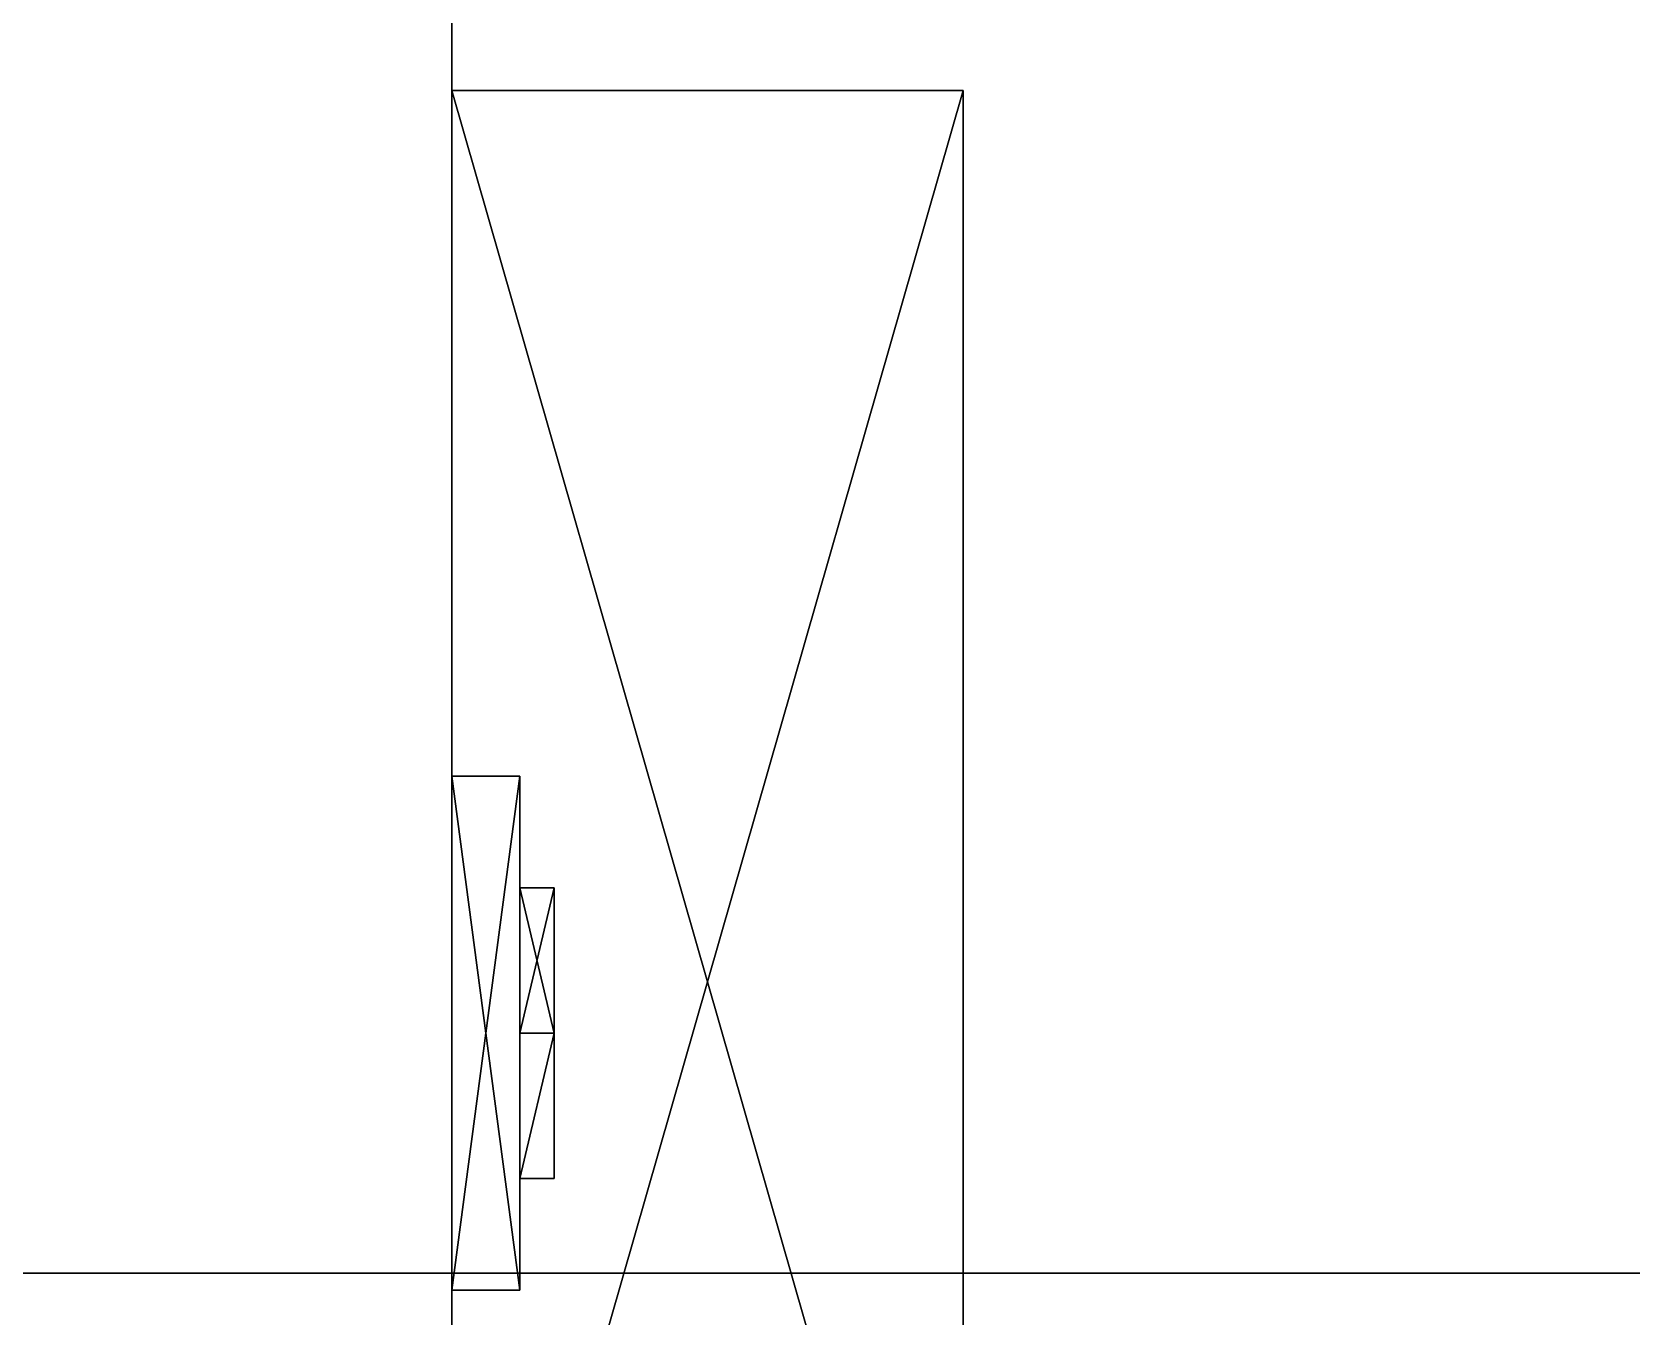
# Model space of a CAD drawing. Extents: x 0 to 5228, y -2725 to 0.
# Drawn here: x 4412.25 to 4458.91, y -701.25 to -663.79 of the extents above; entities that cross this region are included whole.
import ezdxf

# ---------------------------------------------------------------- set-up
doc = ezdxf.new("R2010")
doc.units = 0
for name, color, linetype in [('LAYER0', 7, 'CONTINUOUS'), ('LAYER1', 7, 'CONTINUOUS'), ('LAYER756', 7, 'CONTINUOUS'), ('LAYER757', 7, 'CONTINUOUS'), ('LAYER758', 251, 'CONTINUOUS'), ('LAYER792', 7, 'CONTINUOUS'), ('LAYER793', 7, 'CONTINUOUS'), ('LAYER798', 253, 'CONTINUOUS'), ('LAYER800', 253, 'CONTINUOUS'), ('LAYER802', 253, 'CONTINUOUS'), ('LAYER804', 253, 'CONTINUOUS'), ('LAYER806', 253, 'CONTINUOUS')]:
    doc.layers.add(name, color=color, linetype=linetype)

msp = doc.modelspace()

# ---------------------------------------------------------------- linework, layer by layer
at = {"layer": 'LAYER0', "invisible_edges": 1}
for points in [[(5227.5, 0), (0, -2725.14), (0, 0), (5227.5, 0)], [(5227.5, -2725.14, 5), (0, 0, 5), (0, -2725.14, 5), (5227.5, -2725.14, 5)], [(0, 0, 5), (5227.5, -2725.14, 5), (5227.5, 0, 5), (0, 0, 5)], [(0, -2725.14), (5227.5, 0), (5227.5, -2725.14), (0, -2725.14)]]:
    msp.add_3dface(points, dxfattribs=at)
at = {"layer": 'LAYER756', "invisible_edges": 1}
for points in [[(5094.5, -150, 5), (4006.5, -700, 5), (4006.5, -150, 5), (5094.5, -150, 5)], [(4006.5, -700, 5), (5094.5, -150, 5), (5094.5, -700, 5), (4006.5, -700, 5)], [(5094.5, -700, 155), (4006.5, -150, 155), (4006.5, -700, 155), (5094.5, -700, 155)], [(4006.5, -150, 155), (5094.5, -700, 155), (5094.5, -150, 155), (4006.5, -150, 155)], [(5094.5, -700, 155), (4006.5, -700, 5), (5094.5, -700, 5), (5094.5, -700, 155)], [(4006.5, -700, 5), (5094.5, -700, 155), (4006.5, -700, 155), (4006.5, -700, 5)]]:
    msp.add_3dface(points, dxfattribs=at)
at = {"layer": 'LAYER757', "invisible_edges": 1}
for points in [[(4424.5, -174.6001, 1992), (4768.5, -730, 1992), (4768.5, -174.6001, 1992), (4424.5, -174.6001, 1992)], [(4768.5, -730, 1992), (4424.5, -174.6001, 1992), (4424.5, -730, 1992), (4768.5, -730, 1992)], [(4424.5, -174.6001, 1992), (4424.5, -730, 1974), (4424.5, -730, 1992), (4424.5, -174.6001, 1992)], [(4424.5, -730, 1974), (4424.5, -174.6001, 1992), (4424.5, -174.6001, 1974), (4424.5, -730, 1974)], [(4424.5, -730, 1974), (4768.5, -174.6001, 1974), (4768.5, -730, 1974), (4424.5, -730, 1974)], [(4768.5, -174.6001, 1974), (4424.5, -730, 1974), (4424.5, -174.6001, 1974), (4768.5, -174.6001, 1974)]]:
    msp.add_3dface(points, dxfattribs=at)
at = {"layer": 'LAYER758', "invisible_edges": 1}
for points in [[(4406.5, -150, 155), (4424.5, -730, 155), (4406.5, -730, 155), (4406.5, -150, 155)], [(4424.5, -730, 155), (4406.5, -150, 155), (4424.5, -150, 155), (4424.5, -730, 155)], [(4424.5, -150, 2475), (4406.5, -730, 2475), (4424.5, -730, 2475), (4424.5, -150, 2475)], [(4406.5, -730, 2475), (4424.5, -150, 2475), (4406.5, -150, 2475), (4406.5, -730, 2475)], [(4424.5, -150, 2475), (4424.5, -730, 155), (4424.5, -150, 155), (4424.5, -150, 2475)], [(4424.5, -730, 155), (4424.5, -150, 2475), (4424.5, -730, 2475), (4424.5, -730, 155)]]:
    msp.add_3dface(points, dxfattribs=at)
at = {"layer": 'LAYER792', "invisible_edges": 1}
for points in [[(4768.5, -150, 156), (4424.5, -730, 156), (4424.5, -150, 156), (4768.5, -150, 156)], [(4424.5, -730, 156), (4768.5, -150, 156), (4768.5, -730, 156), (4424.5, -730, 156)], [(4424.5, -150, 174), (4424.5, -730, 156), (4424.5, -730, 174), (4424.5, -150, 174)], [(4424.5, -730, 156), (4424.5, -150, 174), (4424.5, -150, 156), (4424.5, -730, 156)], [(4768.5, -730, 174), (4424.5, -150, 174), (4424.5, -730, 174), (4768.5, -730, 174)], [(4424.5, -150, 174), (4768.5, -730, 174), (4768.5, -150, 174), (4424.5, -150, 174)]]:
    msp.add_3dface(points, dxfattribs=at)
at = {"layer": 'LAYER793', "invisible_edges": 1}
for points in [[(4424.5, -150, 2474), (4768.5, -730, 2474), (4768.5, -150, 2474), (4424.5, -150, 2474)], [(4768.5, -730, 2474), (4424.5, -150, 2474), (4424.5, -730, 2474), (4768.5, -730, 2474)], [(4424.5, -150, 2474), (4424.5, -730, 2456), (4424.5, -730, 2474), (4424.5, -150, 2474)], [(4424.5, -730, 2456), (4424.5, -150, 2474), (4424.5, -150, 2456), (4424.5, -730, 2456)], [(4424.5, -730, 2456), (4768.5, -150, 2456), (4768.5, -730, 2456), (4424.5, -730, 2456)], [(4768.5, -150, 2456), (4424.5, -730, 2456), (4424.5, -150, 2456), (4768.5, -150, 2456)]]:
    msp.add_3dface(points, dxfattribs=at)
at = {"layer": 'LAYER798'}
for points in [[(4424.5, -665.5, 251.2174), (4439.421, -717.5, 251.2174), (4424.5, -717.5, 251.2174), (4424.5, -665.5, 251.2174)], [(4439.421, -665.5, 251.2174), (4439.421, -717.5, 251.2174), (4424.5, -665.5, 251.2174), (4439.421, -665.5, 251.2174)], [(4424.5, -665.5, 264.7826), (4439.421, -665.5, 251.2174), (4424.5, -665.5, 251.2174), (4424.5, -665.5, 264.7826)], [(4439.421, -665.5, 264.7826), (4439.421, -665.5, 251.2174), (4424.5, -665.5, 264.7826), (4439.421, -665.5, 264.7826)], [(4424.5, -717.5, 264.7826), (4439.421, -665.5, 264.7826), (4424.5, -665.5, 264.7826), (4424.5, -717.5, 264.7826)], [(4439.421, -717.5, 264.7826), (4439.421, -665.5, 264.7826), (4424.5, -717.5, 264.7826), (4439.421, -717.5, 264.7826)], [(4439.421, -665.5, 251.2174), (4439.421, -717.5, 264.7826), (4439.421, -717.5, 251.2174), (4439.421, -665.5, 251.2174)], [(4439.421, -665.5, 264.7826), (4439.421, -717.5, 264.7826), (4439.421, -665.5, 251.2174), (4439.421, -665.5, 264.7826)], [(4424.5, -685.5, 284), (4424.5, -700.5, 284), (4426.489, -700.5, 284), (4424.5, -685.5, 284)], [(4426.489, -685.5, 284), (4424.5, -685.5, 284), (4426.489, -700.5, 284), (4426.489, -685.5, 284)], [(4424.5, -685.5, 232), (4424.5, -685.5, 284), (4426.489, -685.5, 284), (4424.5, -685.5, 232)], [(4426.489, -685.5, 232), (4424.5, -685.5, 232), (4426.489, -685.5, 284), (4426.489, -685.5, 232)], [(4424.5, -700.5, 232), (4424.5, -685.5, 232), (4426.489, -685.5, 232), (4424.5, -700.5, 232)], [(4426.489, -700.5, 232), (4424.5, -700.5, 232), (4426.489, -685.5, 232), (4426.489, -700.5, 232)], [(4426.489, -685.5, 284), (4426.489, -700.5, 284), (4426.489, -700.5, 232), (4426.489, -685.5, 284)], [(4426.489, -685.5, 232), (4426.489, -685.5, 284), (4426.489, -700.5, 232), (4426.489, -685.5, 232)], [(4426.489, -693, 271.2909), (4427.484, -688.7573, 276.0869), (4427.484, -693, 271.2909), (4426.489, -693, 271.2909)], [(4426.489, -688.7573, 276.0869), (4427.484, -688.7573, 276.0869), (4426.489, -693, 271.2909), (4426.489, -688.7573, 276.0869)], [(4426.489, -688.7573, 276.0869), (4427.484, -693, 280.883), (4427.484, -688.7573, 276.0869), (4426.489, -688.7573, 276.0869)], [(4426.489, -693, 280.883), (4427.484, -693, 280.883), (4426.489, -688.7573, 276.0869), (4426.489, -693, 280.883)], [(4426.489, -693, 271.2909), (4426.489, -688.7573, 276.0869), (4426.489, -693, 280.883), (4426.489, -693, 271.2909)], [(4426.489, -693, 235.117), (4427.484, -688.7573, 239.913), (4427.484, -693, 235.117), (4426.489, -693, 235.117)], [(4426.489, -688.7573, 239.913), (4427.484, -688.7573, 239.913), (4426.489, -693, 235.117), (4426.489, -688.7573, 239.913)], [(4426.489, -688.7573, 239.913), (4427.484, -693, 244.7091), (4427.484, -688.7573, 239.913), (4426.489, -688.7573, 239.913)], [(4426.489, -693, 244.7091), (4427.484, -693, 244.7091), (4426.489, -688.7573, 239.913), (4426.489, -693, 244.7091)], [(4426.489, -693, 235.117), (4426.489, -688.7573, 239.913), (4426.489, -693, 244.7091), (4426.489, -693, 235.117)], [(4427.484, -697.2427, 276.0869), (4427.484, -688.7573, 276.0869), (4427.484, -693, 280.883), (4427.484, -697.2427, 276.0869)], [(4427.484, -693, 271.2909), (4427.484, -688.7573, 276.0869), (4427.484, -697.2427, 276.0869), (4427.484, -693, 271.2909)], [(4427.484, -697.2427, 239.913), (4427.484, -688.7573, 239.913), (4427.484, -693, 244.7091), (4427.484, -697.2427, 239.913)], [(4427.484, -693, 235.117), (4427.484, -688.7573, 239.913), (4427.484, -697.2427, 239.913), (4427.484, -693, 235.117)], [(4426.489, -697.2427, 276.0869), (4427.484, -693, 271.2909), (4427.484, -697.2427, 276.0869), (4426.489, -697.2427, 276.0869)], [(4426.489, -693, 271.2909), (4427.484, -693, 271.2909), (4426.489, -697.2427, 276.0869), (4426.489, -693, 271.2909)], [(4426.489, -697.2427, 276.0869), (4426.489, -693, 271.2909), (4426.489, -693, 280.883), (4426.489, -697.2427, 276.0869)], [(4426.489, -697.2427, 276.0869), (4427.484, -693, 280.883), (4426.489, -693, 280.883), (4426.489, -697.2427, 276.0869)], [(4427.484, -697.2427, 276.0869), (4427.484, -693, 280.883), (4426.489, -697.2427, 276.0869), (4427.484, -697.2427, 276.0869)], [(4426.489, -697.2427, 239.913), (4427.484, -693, 235.117), (4427.484, -697.2427, 239.913), (4426.489, -697.2427, 239.913)], [(4426.489, -693, 235.117), (4427.484, -693, 235.117), (4426.489, -697.2427, 239.913), (4426.489, -693, 235.117)], [(4426.489, -697.2427, 239.913), (4426.489, -693, 235.117), (4426.489, -693, 244.7091), (4426.489, -697.2427, 239.913)], [(4426.489, -697.2427, 239.913), (4427.484, -693, 244.7091), (4426.489, -693, 244.7091), (4426.489, -697.2427, 239.913)], [(4427.484, -697.2427, 239.913), (4427.484, -693, 244.7091), (4426.489, -697.2427, 239.913), (4427.484, -697.2427, 239.913)], [(4426.489, -700.5, 284), (4424.5, -700.5, 284), (4424.5, -700.5, 232), (4426.489, -700.5, 284)], [(4426.489, -700.5, 232), (4426.489, -700.5, 284), (4424.5, -700.5, 232), (4426.489, -700.5, 232)]]:
    msp.add_3dface(points, dxfattribs=at)
at = {"layer": 'LAYER800'}
for points in [[(4424.5, -665.5, 779.7174), (4439.421, -717.5, 779.7174), (4424.5, -717.5, 779.7174), (4424.5, -665.5, 779.7174)], [(4439.421, -665.5, 779.7174), (4439.421, -717.5, 779.7174), (4424.5, -665.5, 779.7174), (4439.421, -665.5, 779.7174)], [(4424.5, -665.5, 793.2826), (4439.421, -665.5, 779.7174), (4424.5, -665.5, 779.7174), (4424.5, -665.5, 793.2826)], [(4439.421, -665.5, 793.2826), (4439.421, -665.5, 779.7174), (4424.5, -665.5, 793.2826), (4439.421, -665.5, 793.2826)], [(4424.5, -717.5, 793.2826), (4439.421, -665.5, 793.2826), (4424.5, -665.5, 793.2826), (4424.5, -717.5, 793.2826)], [(4439.421, -717.5, 793.2826), (4439.421, -665.5, 793.2826), (4424.5, -717.5, 793.2826), (4439.421, -717.5, 793.2826)], [(4439.421, -665.5, 779.7174), (4439.421, -717.5, 793.2826), (4439.421, -717.5, 779.7174), (4439.421, -665.5, 779.7174)], [(4439.421, -665.5, 793.2826), (4439.421, -717.5, 793.2826), (4439.421, -665.5, 779.7174), (4439.421, -665.5, 793.2826)], [(4424.5, -685.5, 812.5), (4424.5, -700.5, 812.5), (4426.489, -700.5, 812.5), (4424.5, -685.5, 812.5)], [(4426.489, -685.5, 812.5), (4424.5, -685.5, 812.5), (4426.489, -700.5, 812.5), (4426.489, -685.5, 812.5)], [(4424.5, -685.5, 760.5), (4424.5, -685.5, 812.5), (4426.489, -685.5, 812.5), (4424.5, -685.5, 760.5)], [(4426.489, -685.5, 760.5), (4424.5, -685.5, 760.5), (4426.489, -685.5, 812.5), (4426.489, -685.5, 760.5)], [(4424.5, -700.5, 760.5), (4424.5, -685.5, 760.5), (4426.489, -685.5, 760.5), (4424.5, -700.5, 760.5)], [(4426.489, -700.5, 760.5), (4424.5, -700.5, 760.5), (4426.489, -685.5, 760.5), (4426.489, -700.5, 760.5)], [(4426.489, -685.5, 812.5), (4426.489, -700.5, 812.5), (4426.489, -700.5, 760.5), (4426.489, -685.5, 812.5)], [(4426.489, -685.5, 760.5), (4426.489, -685.5, 812.5), (4426.489, -700.5, 760.5), (4426.489, -685.5, 760.5)], [(4426.489, -693, 799.791), (4427.484, -688.7573, 804.587), (4427.484, -693, 799.791), (4426.489, -693, 799.791)], [(4426.489, -688.7573, 804.587), (4427.484, -688.7573, 804.587), (4426.489, -693, 799.791), (4426.489, -688.7573, 804.587)], [(4426.489, -688.7573, 804.587), (4427.484, -693, 809.383), (4427.484, -688.7573, 804.587), (4426.489, -688.7573, 804.587)], [(4426.489, -693, 809.383), (4427.484, -693, 809.383), (4426.489, -688.7573, 804.587), (4426.489, -693, 809.383)], [(4426.489, -693, 799.791), (4426.489, -688.7573, 804.587), (4426.489, -693, 809.383), (4426.489, -693, 799.791)], [(4426.489, -693, 763.617), (4427.484, -688.7573, 768.413), (4427.484, -693, 763.617), (4426.489, -693, 763.617)], [(4426.489, -688.7573, 768.413), (4427.484, -688.7573, 768.413), (4426.489, -693, 763.617), (4426.489, -688.7573, 768.413)], [(4426.489, -688.7573, 768.413), (4427.484, -693, 773.209), (4427.484, -688.7573, 768.413), (4426.489, -688.7573, 768.413)], [(4426.489, -693, 773.209), (4427.484, -693, 773.209), (4426.489, -688.7573, 768.413), (4426.489, -693, 773.209)], [(4426.489, -693, 763.617), (4426.489, -688.7573, 768.413), (4426.489, -693, 773.209), (4426.489, -693, 763.617)], [(4427.484, -697.2427, 804.587), (4427.484, -688.7573, 804.587), (4427.484, -693, 809.383), (4427.484, -697.2427, 804.587)], [(4427.484, -693, 799.791), (4427.484, -688.7573, 804.587), (4427.484, -697.2427, 804.587), (4427.484, -693, 799.791)], [(4427.484, -697.2427, 768.413), (4427.484, -688.7573, 768.413), (4427.484, -693, 773.209), (4427.484, -697.2427, 768.413)], [(4427.484, -693, 763.617), (4427.484, -688.7573, 768.413), (4427.484, -697.2427, 768.413), (4427.484, -693, 763.617)], [(4426.489, -697.2427, 804.587), (4427.484, -693, 799.791), (4427.484, -697.2427, 804.587), (4426.489, -697.2427, 804.587)], [(4426.489, -693, 799.791), (4427.484, -693, 799.791), (4426.489, -697.2427, 804.587), (4426.489, -693, 799.791)], [(4426.489, -697.2427, 804.587), (4426.489, -693, 799.791), (4426.489, -693, 809.383), (4426.489, -697.2427, 804.587)], [(4426.489, -697.2427, 804.587), (4427.484, -693, 809.383), (4426.489, -693, 809.383), (4426.489, -697.2427, 804.587)], [(4427.484, -697.2427, 804.587), (4427.484, -693, 809.383), (4426.489, -697.2427, 804.587), (4427.484, -697.2427, 804.587)], [(4426.489, -697.2427, 768.413), (4427.484, -693, 763.617), (4427.484, -697.2427, 768.413), (4426.489, -697.2427, 768.413)], [(4426.489, -693, 763.617), (4427.484, -693, 763.617), (4426.489, -697.2427, 768.413), (4426.489, -693, 763.617)], [(4426.489, -697.2427, 768.413), (4426.489, -693, 763.617), (4426.489, -693, 773.209), (4426.489, -697.2427, 768.413)], [(4426.489, -697.2427, 768.413), (4427.484, -693, 773.209), (4426.489, -693, 773.209), (4426.489, -697.2427, 768.413)], [(4427.484, -697.2427, 768.413), (4427.484, -693, 773.209), (4426.489, -697.2427, 768.413), (4427.484, -697.2427, 768.413)], [(4426.489, -700.5, 812.5), (4424.5, -700.5, 812.5), (4424.5, -700.5, 760.5), (4426.489, -700.5, 812.5)], [(4426.489, -700.5, 760.5), (4426.489, -700.5, 812.5), (4424.5, -700.5, 760.5), (4426.489, -700.5, 760.5)]]:
    msp.add_3dface(points, dxfattribs=at)
at = {"layer": 'LAYER802'}
for points in [[(4424.5, -665.5, 1308.217), (4439.421, -717.5, 1308.217), (4424.5, -717.5, 1308.217), (4424.5, -665.5, 1308.217)], [(4439.421, -665.5, 1308.217), (4439.421, -717.5, 1308.217), (4424.5, -665.5, 1308.217), (4439.421, -665.5, 1308.217)], [(4424.5, -665.5, 1321.783), (4439.421, -665.5, 1308.217), (4424.5, -665.5, 1308.217), (4424.5, -665.5, 1321.783)], [(4439.421, -665.5, 1321.783), (4439.421, -665.5, 1308.217), (4424.5, -665.5, 1321.783), (4439.421, -665.5, 1321.783)], [(4424.5, -717.5, 1321.783), (4439.421, -665.5, 1321.783), (4424.5, -665.5, 1321.783), (4424.5, -717.5, 1321.783)], [(4439.421, -717.5, 1321.783), (4439.421, -665.5, 1321.783), (4424.5, -717.5, 1321.783), (4439.421, -717.5, 1321.783)], [(4439.421, -665.5, 1308.217), (4439.421, -717.5, 1321.783), (4439.421, -717.5, 1308.217), (4439.421, -665.5, 1308.217)], [(4439.421, -665.5, 1321.783), (4439.421, -717.5, 1321.783), (4439.421, -665.5, 1308.217), (4439.421, -665.5, 1321.783)], [(4424.5, -685.5, 1341), (4424.5, -700.5, 1341), (4426.489, -700.5, 1341), (4424.5, -685.5, 1341)], [(4426.489, -685.5, 1341), (4424.5, -685.5, 1341), (4426.489, -700.5, 1341), (4426.489, -685.5, 1341)], [(4424.5, -685.5, 1289), (4424.5, -685.5, 1341), (4426.489, -685.5, 1341), (4424.5, -685.5, 1289)], [(4426.489, -685.5, 1289), (4424.5, -685.5, 1289), (4426.489, -685.5, 1341), (4426.489, -685.5, 1289)], [(4424.5, -700.5, 1289), (4424.5, -685.5, 1289), (4426.489, -685.5, 1289), (4424.5, -700.5, 1289)], [(4426.489, -700.5, 1289), (4424.5, -700.5, 1289), (4426.489, -685.5, 1289), (4426.489, -700.5, 1289)], [(4426.489, -685.5, 1341), (4426.489, -700.5, 1341), (4426.489, -700.5, 1289), (4426.489, -685.5, 1341)], [(4426.489, -685.5, 1289), (4426.489, -685.5, 1341), (4426.489, -700.5, 1289), (4426.489, -685.5, 1289)], [(4426.489, -693, 1328.291), (4427.484, -688.7573, 1333.087), (4427.484, -693, 1328.291), (4426.489, -693, 1328.291)], [(4426.489, -688.7573, 1333.087), (4427.484, -688.7573, 1333.087), (4426.489, -693, 1328.291), (4426.489, -688.7573, 1333.087)], [(4426.489, -688.7573, 1333.087), (4427.484, -693, 1337.883), (4427.484, -688.7573, 1333.087), (4426.489, -688.7573, 1333.087)], [(4426.489, -693, 1337.883), (4427.484, -693, 1337.883), (4426.489, -688.7573, 1333.087), (4426.489, -693, 1337.883)], [(4426.489, -693, 1328.291), (4426.489, -688.7573, 1333.087), (4426.489, -693, 1337.883), (4426.489, -693, 1328.291)], [(4426.489, -693, 1292.117), (4427.484, -688.7573, 1296.913), (4427.484, -693, 1292.117), (4426.489, -693, 1292.117)], [(4426.489, -688.7573, 1296.913), (4427.484, -688.7573, 1296.913), (4426.489, -693, 1292.117), (4426.489, -688.7573, 1296.913)], [(4426.489, -688.7573, 1296.913), (4427.484, -693, 1301.709), (4427.484, -688.7573, 1296.913), (4426.489, -688.7573, 1296.913)], [(4426.489, -693, 1301.709), (4427.484, -693, 1301.709), (4426.489, -688.7573, 1296.913), (4426.489, -693, 1301.709)], [(4426.489, -693, 1292.117), (4426.489, -688.7573, 1296.913), (4426.489, -693, 1301.709), (4426.489, -693, 1292.117)], [(4427.484, -697.2427, 1333.087), (4427.484, -688.7573, 1333.087), (4427.484, -693, 1337.883), (4427.484, -697.2427, 1333.087)], [(4427.484, -693, 1328.291), (4427.484, -688.7573, 1333.087), (4427.484, -697.2427, 1333.087), (4427.484, -693, 1328.291)], [(4427.484, -697.2427, 1296.913), (4427.484, -688.7573, 1296.913), (4427.484, -693, 1301.709), (4427.484, -697.2427, 1296.913)], [(4427.484, -693, 1292.117), (4427.484, -688.7573, 1296.913), (4427.484, -697.2427, 1296.913), (4427.484, -693, 1292.117)], [(4426.489, -697.2427, 1333.087), (4427.484, -693, 1328.291), (4427.484, -697.2427, 1333.087), (4426.489, -697.2427, 1333.087)], [(4426.489, -693, 1328.291), (4427.484, -693, 1328.291), (4426.489, -697.2427, 1333.087), (4426.489, -693, 1328.291)], [(4426.489, -697.2427, 1333.087), (4426.489, -693, 1328.291), (4426.489, -693, 1337.883), (4426.489, -697.2427, 1333.087)], [(4426.489, -697.2427, 1333.087), (4427.484, -693, 1337.883), (4426.489, -693, 1337.883), (4426.489, -697.2427, 1333.087)], [(4427.484, -697.2427, 1333.087), (4427.484, -693, 1337.883), (4426.489, -697.2427, 1333.087), (4427.484, -697.2427, 1333.087)], [(4426.489, -697.2427, 1296.913), (4427.484, -693, 1292.117), (4427.484, -697.2427, 1296.913), (4426.489, -697.2427, 1296.913)], [(4426.489, -693, 1292.117), (4427.484, -693, 1292.117), (4426.489, -697.2427, 1296.913), (4426.489, -693, 1292.117)], [(4426.489, -697.2427, 1296.913), (4426.489, -693, 1292.117), (4426.489, -693, 1301.709), (4426.489, -697.2427, 1296.913)], [(4426.489, -697.2427, 1296.913), (4427.484, -693, 1301.709), (4426.489, -693, 1301.709), (4426.489, -697.2427, 1296.913)], [(4427.484, -697.2427, 1296.913), (4427.484, -693, 1301.709), (4426.489, -697.2427, 1296.913), (4427.484, -697.2427, 1296.913)], [(4426.489, -700.5, 1341), (4424.5, -700.5, 1341), (4424.5, -700.5, 1289), (4426.489, -700.5, 1341)], [(4426.489, -700.5, 1289), (4426.489, -700.5, 1341), (4424.5, -700.5, 1289), (4426.489, -700.5, 1289)]]:
    msp.add_3dface(points, dxfattribs=at)
at = {"layer": 'LAYER804'}
for points in [[(4424.5, -665.5, 1836.717), (4439.421, -717.5, 1836.717), (4424.5, -717.5, 1836.717), (4424.5, -665.5, 1836.717)], [(4439.421, -665.5, 1836.717), (4439.421, -717.5, 1836.717), (4424.5, -665.5, 1836.717), (4439.421, -665.5, 1836.717)], [(4424.5, -665.5, 1850.283), (4439.421, -665.5, 1836.717), (4424.5, -665.5, 1836.717), (4424.5, -665.5, 1850.283)], [(4439.421, -665.5, 1850.283), (4439.421, -665.5, 1836.717), (4424.5, -665.5, 1850.283), (4439.421, -665.5, 1850.283)], [(4424.5, -717.5, 1850.283), (4439.421, -665.5, 1850.283), (4424.5, -665.5, 1850.283), (4424.5, -717.5, 1850.283)], [(4439.421, -717.5, 1850.283), (4439.421, -665.5, 1850.283), (4424.5, -717.5, 1850.283), (4439.421, -717.5, 1850.283)], [(4439.421, -665.5, 1836.717), (4439.421, -717.5, 1850.283), (4439.421, -717.5, 1836.717), (4439.421, -665.5, 1836.717)], [(4439.421, -665.5, 1850.283), (4439.421, -717.5, 1850.283), (4439.421, -665.5, 1836.717), (4439.421, -665.5, 1850.283)], [(4424.5, -685.5, 1869.5), (4424.5, -700.5, 1869.5), (4426.489, -700.5, 1869.5), (4424.5, -685.5, 1869.5)], [(4426.489, -685.5, 1869.5), (4424.5, -685.5, 1869.5), (4426.489, -700.5, 1869.5), (4426.489, -685.5, 1869.5)], [(4424.5, -685.5, 1817.5), (4424.5, -685.5, 1869.5), (4426.489, -685.5, 1869.5), (4424.5, -685.5, 1817.5)], [(4426.489, -685.5, 1817.5), (4424.5, -685.5, 1817.5), (4426.489, -685.5, 1869.5), (4426.489, -685.5, 1817.5)], [(4424.5, -700.5, 1817.5), (4424.5, -685.5, 1817.5), (4426.489, -685.5, 1817.5), (4424.5, -700.5, 1817.5)], [(4426.489, -700.5, 1817.5), (4424.5, -700.5, 1817.5), (4426.489, -685.5, 1817.5), (4426.489, -700.5, 1817.5)], [(4426.489, -685.5, 1869.5), (4426.489, -700.5, 1869.5), (4426.489, -700.5, 1817.5), (4426.489, -685.5, 1869.5)], [(4426.489, -685.5, 1817.5), (4426.489, -685.5, 1869.5), (4426.489, -700.5, 1817.5), (4426.489, -685.5, 1817.5)], [(4426.489, -693, 1856.791), (4427.484, -688.7573, 1861.587), (4427.484, -693, 1856.791), (4426.489, -693, 1856.791)], [(4426.489, -688.7573, 1861.587), (4427.484, -688.7573, 1861.587), (4426.489, -693, 1856.791), (4426.489, -688.7573, 1861.587)], [(4426.489, -688.7573, 1861.587), (4427.484, -693, 1866.383), (4427.484, -688.7573, 1861.587), (4426.489, -688.7573, 1861.587)], [(4426.489, -693, 1866.383), (4427.484, -693, 1866.383), (4426.489, -688.7573, 1861.587), (4426.489, -693, 1866.383)], [(4426.489, -693, 1856.791), (4426.489, -688.7573, 1861.587), (4426.489, -693, 1866.383), (4426.489, -693, 1856.791)], [(4426.489, -693, 1820.617), (4427.484, -688.7573, 1825.413), (4427.484, -693, 1820.617), (4426.489, -693, 1820.617)], [(4426.489, -688.7573, 1825.413), (4427.484, -688.7573, 1825.413), (4426.489, -693, 1820.617), (4426.489, -688.7573, 1825.413)], [(4426.489, -688.7573, 1825.413), (4427.484, -693, 1830.209), (4427.484, -688.7573, 1825.413), (4426.489, -688.7573, 1825.413)], [(4426.489, -693, 1830.209), (4427.484, -693, 1830.209), (4426.489, -688.7573, 1825.413), (4426.489, -693, 1830.209)], [(4426.489, -693, 1820.617), (4426.489, -688.7573, 1825.413), (4426.489, -693, 1830.209), (4426.489, -693, 1820.617)], [(4427.484, -697.2427, 1861.587), (4427.484, -688.7573, 1861.587), (4427.484, -693, 1866.383), (4427.484, -697.2427, 1861.587)], [(4427.484, -693, 1856.791), (4427.484, -688.7573, 1861.587), (4427.484, -697.2427, 1861.587), (4427.484, -693, 1856.791)], [(4427.484, -697.2427, 1825.413), (4427.484, -688.7573, 1825.413), (4427.484, -693, 1830.209), (4427.484, -697.2427, 1825.413)], [(4427.484, -693, 1820.617), (4427.484, -688.7573, 1825.413), (4427.484, -697.2427, 1825.413), (4427.484, -693, 1820.617)], [(4426.489, -697.2427, 1861.587), (4427.484, -693, 1856.791), (4427.484, -697.2427, 1861.587), (4426.489, -697.2427, 1861.587)], [(4426.489, -693, 1856.791), (4427.484, -693, 1856.791), (4426.489, -697.2427, 1861.587), (4426.489, -693, 1856.791)], [(4426.489, -697.2427, 1861.587), (4426.489, -693, 1856.791), (4426.489, -693, 1866.383), (4426.489, -697.2427, 1861.587)], [(4426.489, -697.2427, 1861.587), (4427.484, -693, 1866.383), (4426.489, -693, 1866.383), (4426.489, -697.2427, 1861.587)], [(4427.484, -697.2427, 1861.587), (4427.484, -693, 1866.383), (4426.489, -697.2427, 1861.587), (4427.484, -697.2427, 1861.587)], [(4426.489, -697.2427, 1825.413), (4427.484, -693, 1820.617), (4427.484, -697.2427, 1825.413), (4426.489, -697.2427, 1825.413)], [(4426.489, -693, 1820.617), (4427.484, -693, 1820.617), (4426.489, -697.2427, 1825.413), (4426.489, -693, 1820.617)], [(4426.489, -697.2427, 1825.413), (4426.489, -693, 1820.617), (4426.489, -693, 1830.209), (4426.489, -697.2427, 1825.413)], [(4426.489, -697.2427, 1825.413), (4427.484, -693, 1830.209), (4426.489, -693, 1830.209), (4426.489, -697.2427, 1825.413)], [(4427.484, -697.2427, 1825.413), (4427.484, -693, 1830.209), (4426.489, -697.2427, 1825.413), (4427.484, -697.2427, 1825.413)], [(4426.489, -700.5, 1869.5), (4424.5, -700.5, 1869.5), (4424.5, -700.5, 1817.5), (4426.489, -700.5, 1869.5)], [(4426.489, -700.5, 1817.5), (4426.489, -700.5, 1869.5), (4424.5, -700.5, 1817.5), (4426.489, -700.5, 1817.5)]]:
    msp.add_3dface(points, dxfattribs=at)
at = {"layer": 'LAYER806'}
for points in [[(4424.5, -665.5, 2365.217), (4439.421, -717.5, 2365.217), (4424.5, -717.5, 2365.217), (4424.5, -665.5, 2365.217)], [(4439.421, -665.5, 2365.217), (4439.421, -717.5, 2365.217), (4424.5, -665.5, 2365.217), (4439.421, -665.5, 2365.217)], [(4424.5, -665.5, 2378.783), (4439.421, -665.5, 2365.217), (4424.5, -665.5, 2365.217), (4424.5, -665.5, 2378.783)], [(4439.421, -665.5, 2378.783), (4439.421, -665.5, 2365.217), (4424.5, -665.5, 2378.783), (4439.421, -665.5, 2378.783)], [(4424.5, -717.5, 2378.783), (4439.421, -665.5, 2378.783), (4424.5, -665.5, 2378.783), (4424.5, -717.5, 2378.783)], [(4439.421, -717.5, 2378.783), (4439.421, -665.5, 2378.783), (4424.5, -717.5, 2378.783), (4439.421, -717.5, 2378.783)], [(4439.421, -665.5, 2365.217), (4439.421, -717.5, 2378.783), (4439.421, -717.5, 2365.217), (4439.421, -665.5, 2365.217)], [(4439.421, -665.5, 2378.783), (4439.421, -717.5, 2378.783), (4439.421, -665.5, 2365.217), (4439.421, -665.5, 2378.783)], [(4424.5, -685.5, 2398), (4424.5, -700.5, 2398), (4426.489, -700.5, 2398), (4424.5, -685.5, 2398)], [(4426.489, -685.5, 2398), (4424.5, -685.5, 2398), (4426.489, -700.5, 2398), (4426.489, -685.5, 2398)], [(4424.5, -685.5, 2346), (4424.5, -685.5, 2398), (4426.489, -685.5, 2398), (4424.5, -685.5, 2346)], [(4426.489, -685.5, 2346), (4424.5, -685.5, 2346), (4426.489, -685.5, 2398), (4426.489, -685.5, 2346)], [(4424.5, -700.5, 2346), (4424.5, -685.5, 2346), (4426.489, -685.5, 2346), (4424.5, -700.5, 2346)], [(4426.489, -700.5, 2346), (4424.5, -700.5, 2346), (4426.489, -685.5, 2346), (4426.489, -700.5, 2346)], [(4426.489, -685.5, 2398), (4426.489, -700.5, 2398), (4426.489, -700.5, 2346), (4426.489, -685.5, 2398)], [(4426.489, -685.5, 2346), (4426.489, -685.5, 2398), (4426.489, -700.5, 2346), (4426.489, -685.5, 2346)], [(4426.489, -693, 2385.291), (4427.484, -688.7573, 2390.087), (4427.484, -693, 2385.291), (4426.489, -693, 2385.291)], [(4426.489, -688.7573, 2390.087), (4427.484, -688.7573, 2390.087), (4426.489, -693, 2385.291), (4426.489, -688.7573, 2390.087)], [(4426.489, -688.7573, 2390.087), (4427.484, -693, 2394.883), (4427.484, -688.7573, 2390.087), (4426.489, -688.7573, 2390.087)], [(4426.489, -693, 2394.883), (4427.484, -693, 2394.883), (4426.489, -688.7573, 2390.087), (4426.489, -693, 2394.883)], [(4426.489, -693, 2385.291), (4426.489, -688.7573, 2390.087), (4426.489, -693, 2394.883), (4426.489, -693, 2385.291)], [(4426.489, -693, 2349.117), (4427.484, -688.7573, 2353.913), (4427.484, -693, 2349.117), (4426.489, -693, 2349.117)], [(4426.489, -688.7573, 2353.913), (4427.484, -688.7573, 2353.913), (4426.489, -693, 2349.117), (4426.489, -688.7573, 2353.913)], [(4426.489, -688.7573, 2353.913), (4427.484, -693, 2358.709), (4427.484, -688.7573, 2353.913), (4426.489, -688.7573, 2353.913)], [(4426.489, -693, 2358.709), (4427.484, -693, 2358.709), (4426.489, -688.7573, 2353.913), (4426.489, -693, 2358.709)], [(4426.489, -693, 2349.117), (4426.489, -688.7573, 2353.913), (4426.489, -693, 2358.709), (4426.489, -693, 2349.117)], [(4427.484, -697.2427, 2390.087), (4427.484, -688.7573, 2390.087), (4427.484, -693, 2394.883), (4427.484, -697.2427, 2390.087)], [(4427.484, -693, 2385.291), (4427.484, -688.7573, 2390.087), (4427.484, -697.2427, 2390.087), (4427.484, -693, 2385.291)], [(4427.484, -697.2427, 2353.913), (4427.484, -688.7573, 2353.913), (4427.484, -693, 2358.709), (4427.484, -697.2427, 2353.913)], [(4427.484, -693, 2349.117), (4427.484, -688.7573, 2353.913), (4427.484, -697.2427, 2353.913), (4427.484, -693, 2349.117)], [(4426.489, -697.2427, 2390.087), (4427.484, -693, 2385.291), (4427.484, -697.2427, 2390.087), (4426.489, -697.2427, 2390.087)], [(4426.489, -693, 2385.291), (4427.484, -693, 2385.291), (4426.489, -697.2427, 2390.087), (4426.489, -693, 2385.291)], [(4426.489, -697.2427, 2390.087), (4426.489, -693, 2385.291), (4426.489, -693, 2394.883), (4426.489, -697.2427, 2390.087)], [(4426.489, -697.2427, 2390.087), (4427.484, -693, 2394.883), (4426.489, -693, 2394.883), (4426.489, -697.2427, 2390.087)], [(4427.484, -697.2427, 2390.087), (4427.484, -693, 2394.883), (4426.489, -697.2427, 2390.087), (4427.484, -697.2427, 2390.087)], [(4426.489, -697.2427, 2353.913), (4427.484, -693, 2349.117), (4427.484, -697.2427, 2353.913), (4426.489, -697.2427, 2353.913)], [(4426.489, -693, 2349.117), (4427.484, -693, 2349.117), (4426.489, -697.2427, 2353.913), (4426.489, -693, 2349.117)], [(4426.489, -697.2427, 2353.913), (4426.489, -693, 2349.117), (4426.489, -693, 2358.709), (4426.489, -697.2427, 2353.913)], [(4426.489, -697.2427, 2353.913), (4427.484, -693, 2358.709), (4426.489, -693, 2358.709), (4426.489, -697.2427, 2353.913)], [(4427.484, -697.2427, 2353.913), (4427.484, -693, 2358.709), (4426.489, -697.2427, 2353.913), (4427.484, -697.2427, 2353.913)], [(4426.489, -700.5, 2398), (4424.5, -700.5, 2398), (4424.5, -700.5, 2346), (4426.489, -700.5, 2398)], [(4426.489, -700.5, 2346), (4426.489, -700.5, 2398), (4424.5, -700.5, 2346), (4426.489, -700.5, 2346)]]:
    msp.add_3dface(points, dxfattribs=at)

# ---------------------------------------------------------------- meshes
at = {"layer": 'LAYER1'}
mesh = msp.add_polymesh((6, 2), dxfattribs=at)
for k, corner in enumerate([(4927.5, -150, 2523), (977.5, -150, 2523), (4927.5, -330, 2523), (4927.5, -150, 2523), (5077.5, -330, 2523), (4927.5, -330, 2523), (5077.5, -2165, 2523), (5077.5, -330, 2523), (2281.5, -2165, 2523), (5077.5, -2165, 2523), (2281.5, -2315, 2523), (5227.5, -2315, 2523)]):
    mesh.set_mesh_vertex(divmod(k, 2), corner)

doc.saveas('drawing.dxf')
